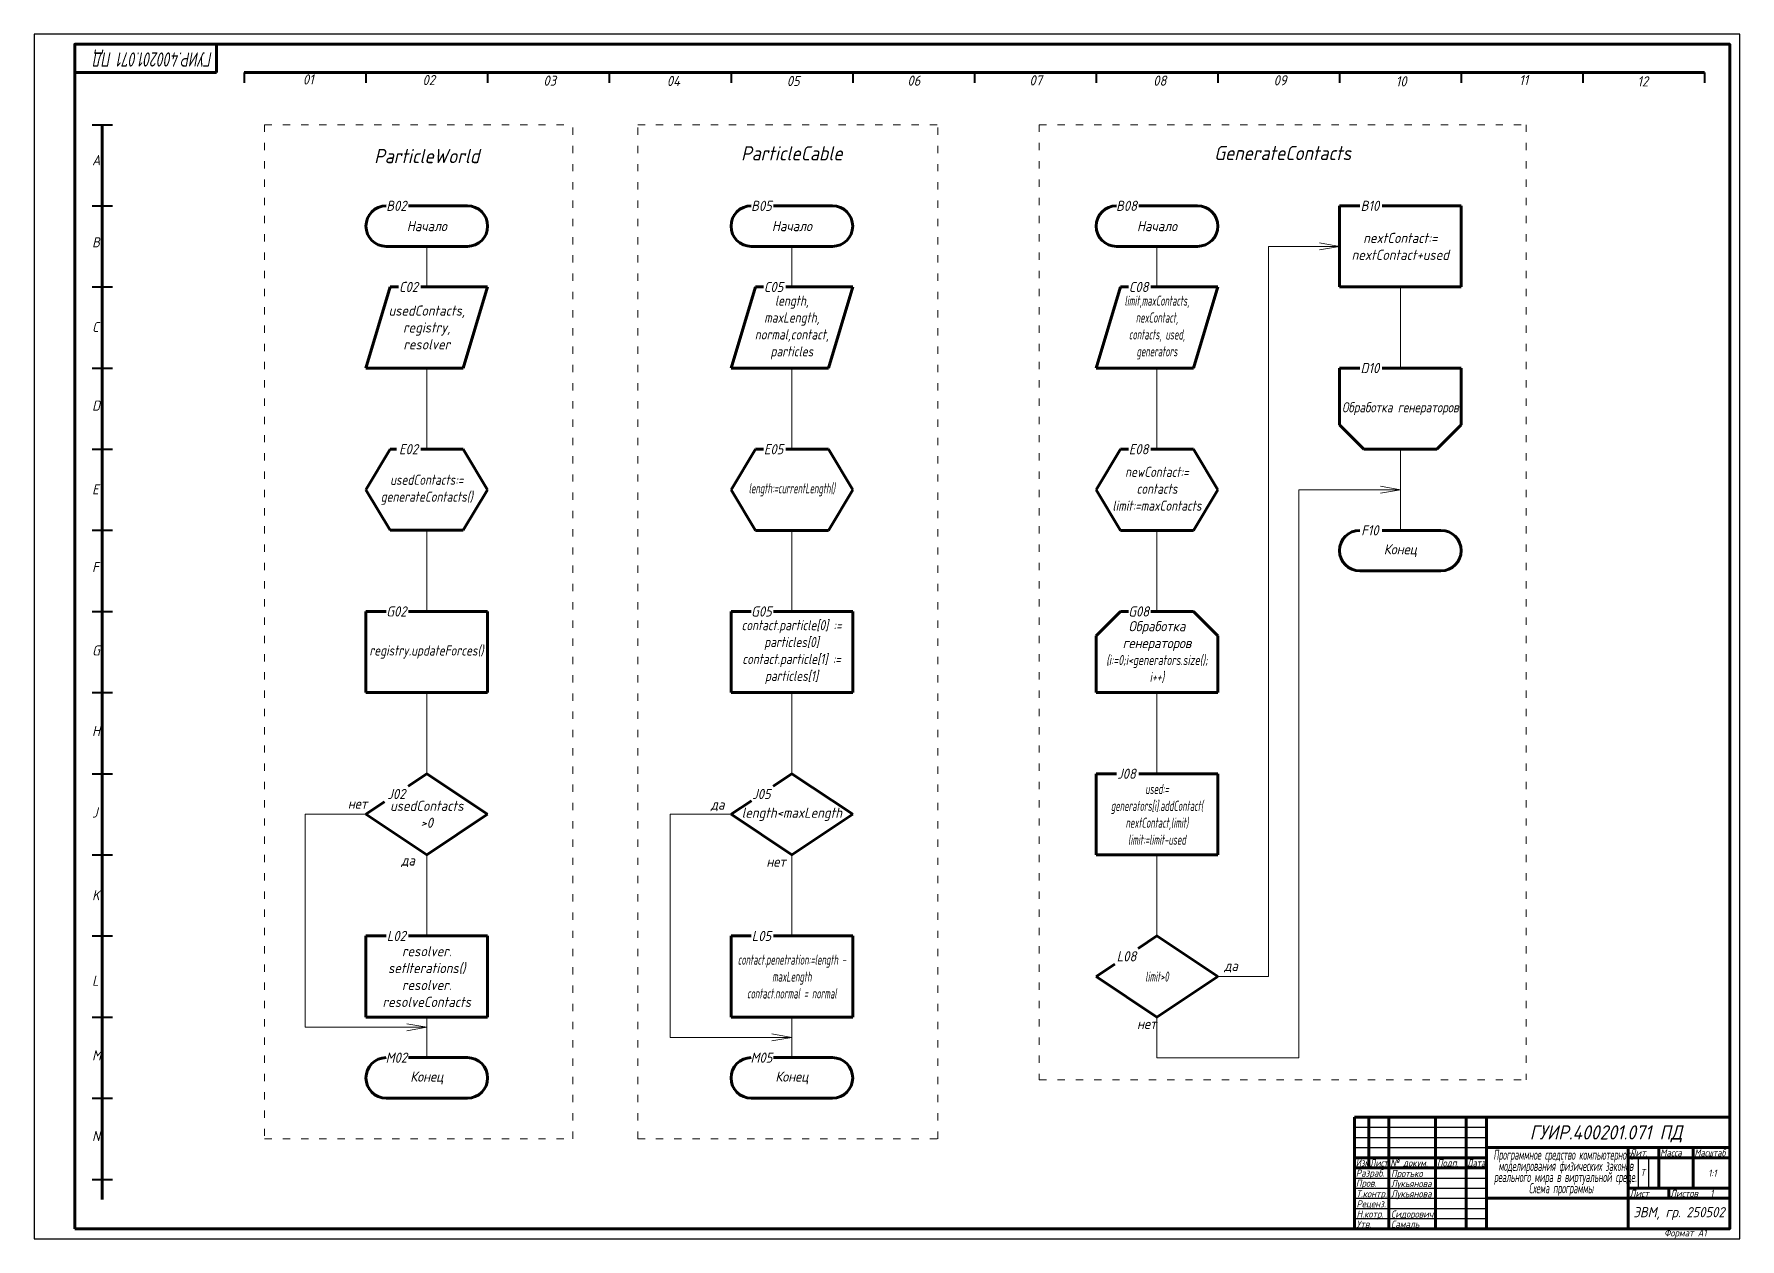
# Model space of a CAD drawing. Header units: millimetres. Extents: x 0 to 841, y 0 to 594.
import ezdxf

# ---------------------------------------------------------------- set-up
doc = ezdxf.new("R2010")
doc.units = ezdxf.units.MM
doc.header["$LTSCALE"] = 0.3
doc.linetypes.add('ACAD_ISO03W100', pattern=[30, 12, -18])
doc.layers.get('Defpoints').update_dxf_attribs({"color": 5})
doc.styles.get("Standard").update_dxf_attribs({"font": 'ISOCPEUI.TTF', "width": 0.9})

msp = doc.modelspace()

# ---------------------------------------------------------------- linework, layer by layer
at = {"lineweight": 20}
for p, q in [((0, 594), (841, 594)), ((0, 0), (0, 594)), ((841, 594), (841, 0)), ((193.6, 489.34), (193.6, 469.35)), ((373.6, 489.34), (373.6, 469.34)), ((553.6, 489.34), (553.6, 469.34)), ((643.6, 489.34), (608.6, 489.34)), ((608.6, 489.34), (608.6, 129.34)), ((643.6, 489.34), (633.75, 491.07)), ((643.6, 489.34), (633.75, 487.6)), ((673.6, 469.34), (673.6, 429.34)), ((193.6, 429.35), (193.6, 389.35)), ((373.6, 429.34), (373.6, 389.34)), ((553.6, 429.34), (553.6, 389.34)), ((673.6, 389.34), (673.6, 349.34)), ((673.6, 369.34), (663.75, 371.07)), ((623.6, 89.34), (623.6, 369.34)), ((623.6, 369.34), (673.6, 369.34)), ((673.6, 369.34), (663.75, 367.6)), ((193.6, 349.35), (193.6, 309.35)), ((373.6, 349.34), (373.6, 309.34)), ((553.6, 349.34), (553.6, 309.34)), ((193.6, 269.35), (193.6, 229.35)), ((373.6, 269.34), (373.6, 229.34)), ((553.6, 269.34), (553.6, 229.34)), ((163.6, 209.35), (133.6, 209.35)), ((133.6, 209.35), (133.6, 104.35)), ((343.6, 209.35), (313.6, 209.35)), ((313.6, 209.35), (313.6, 99.35)), ((193.6, 189.35), (193.6, 149.35)), ((373.6, 189.35), (373.6, 149.35)), ((553.6, 189.34), (553.6, 149.34)), ((608.6, 129.34), (583.6, 129.34)), ((193.6, 109.35), (193.6, 89.35)), ((373.6, 109.35), (373.6, 89.35)), ((553.6, 109.34), (553.6, 89.34)), ((193.6, 104.35), (133.6, 104.35)), ((193.6, 104.35), (183.75, 106.08)), ((193.6, 104.35), (183.75, 102.61)), ((373.6, 99.35), (363.75, 101.08)), ((313.6, 99.35), (373.6, 99.35)), ((373.6, 99.35), (363.75, 97.61)), ((553.6, 89.34), (623.6, 89.34)), ((841, 0), (0, 0))]:
    msp.add_line(p, q, dxfattribs=at)
at = {"lineweight": 100}
for p, q in [((90, 575), (90, 589)), ((20, 575), (90, 575)), ((103.6, 575), (823.6, 575)), ((33.6, 549.34), (33.6, 19.35)), ((213.6, 509.34), (184.6, 509.34)), ((393.6, 509.34), (364.6, 509.34)), ((573.6, 509.34), (544.6, 509.34)), ((643.6, 509.34), (643.6, 469.34)), ((643.6, 509.34), (653.6, 509.34)), ((703.6, 509.34), (664.6, 509.34)), ((703.6, 469.34), (703.6, 509.34)), ((173.6, 489.34), (213.6, 489.34)), ((353.6, 489.34), (393.6, 489.34)), ((533.6, 489.34), (573.6, 489.34)), ((175.6, 469.35), (163.6, 429.35)), ((175.6, 469.35), (179.6, 469.35)), ((190.6, 469.35), (193.6, 469.35)), ((223.6, 469.35), (193.6, 469.35)), ((211.6, 429.35), (223.6, 469.35)), ((355.6, 469.34), (343.6, 429.34)), ((355.6, 469.34), (359.6, 469.34)), ((403.6, 469.34), (370.6, 469.34)), ((391.6, 429.34), (403.6, 469.34)), ((535.6, 469.34), (523.6, 429.34)), ((535.6, 469.34), (539.6, 469.34)), ((583.6, 469.34), (550.6, 469.34)), ((571.6, 429.34), (583.6, 469.34)), ((643.6, 469.34), (703.6, 469.34)), ((163.6, 429.35), (211.6, 429.35)), ((343.6, 429.34), (391.6, 429.34)), ((523.6, 429.34), (571.6, 429.34)), ((643.6, 429.34), (643.6, 401.34)), ((643.6, 429.34), (653.6, 429.34)), ((664.6, 429.34), (703.6, 429.34)), ((703.6, 429.34), (703.6, 401.34)), ((655.6, 389.34), (643.6, 401.34)), ((691.6, 389.34), (703.6, 401.34)), ((175.6, 389.35), (163.6, 369.35)), ((175.6, 389.35), (178.6, 389.35)), ((190.6, 389.35), (193.6, 389.35)), ((211.6, 389.35), (193.6, 389.35)), ((211.6, 389.35), (223.6, 369.35)), ((355.6, 389.34), (343.6, 369.34)), ((355.6, 389.34), (359.6, 389.34)), ((391.6, 389.34), (370.6, 389.34)), ((391.6, 389.34), (403.6, 369.34)), ((535.6, 389.34), (523.6, 369.34)), ((535.6, 389.34), (539.6, 389.34)), ((571.6, 389.34), (550.6, 389.34)), ((571.6, 389.34), (583.6, 369.34)), ((691.6, 389.34), (655.6, 389.34)), ((163.6, 369.35), (175.6, 349.35)), ((223.6, 369.35), (211.6, 349.35)), ((343.6, 369.34), (355.6, 349.34)), ((403.6, 369.34), (391.6, 349.34)), ((523.6, 369.34), (535.6, 349.34)), ((583.6, 369.34), (571.6, 349.34)), ((175.6, 349.35), (211.6, 349.35)), ((355.6, 349.34), (391.6, 349.34)), ((535.6, 349.34), (571.6, 349.34)), ((693.6, 349.34), (664.6, 349.34)), ((653.6, 329.34), (693.6, 329.34)), ((163.6, 309.35), (163.6, 269.35)), ((163.6, 309.35), (173.6, 309.35)), ((184.6, 309.35), (193.6, 309.35)), ((223.6, 309.35), (193.6, 309.35)), ((223.6, 269.35), (223.6, 309.35)), ((343.6, 309.34), (343.6, 269.34)), ((343.6, 309.34), (353.6, 309.34)), ((403.6, 309.34), (364.6, 309.34)), ((403.6, 269.34), (403.6, 309.34)), ((535.6, 309.34), (523.6, 297.34)), ((539.6, 309.34), (535.6, 309.34)), ((571.6, 309.34), (550.6, 309.34)), ((571.6, 309.34), (583.6, 297.34)), ((523.6, 269.34), (523.6, 297.34)), ((583.6, 269.34), (583.6, 297.34)), ((163.6, 269.35), (223.6, 269.35)), ((343.6, 269.34), (403.6, 269.34)), ((523.6, 269.34), (583.6, 269.34)), ((193.6, 229.35), (184.44, 223.24)), ((223.6, 209.35), (193.6, 229.35)), ((373.6, 229.34), (364.4, 223.21)), ((403.6, 209.35), (373.6, 229.35)), ((523.6, 229.34), (523.6, 189.34)), ((523.6, 229.34), (533.6, 229.34)), ((583.6, 229.34), (544.6, 229.34)), ((583.6, 189.34), (583.6, 229.34)), ((163.6, 209.35), (172.75, 215.45)), ((353.63, 216.03), (343.6, 209.35)), ((163.6, 209.35), (193.6, 189.35)), ((193.6, 189.35), (223.6, 209.35)), ((343.6, 209.35), (373.6, 189.35)), ((373.6, 189.35), (403.6, 209.35)), ((523.6, 189.34), (583.6, 189.34)), ((163.6, 149.35), (163.6, 109.35)), ((163.6, 149.35), (173.6, 149.35)), ((184.6, 149.35), (193.6, 149.35)), ((223.6, 149.35), (193.6, 149.35)), ((223.6, 109.35), (223.6, 149.35)), ((343.6, 149.35), (343.6, 109.35)), ((343.6, 149.35), (353.6, 149.35)), ((403.6, 149.35), (364.6, 149.35)), ((403.6, 109.35), (403.6, 149.35)), ((553.6, 149.34), (544.4, 143.2)), ((583.6, 129.34), (553.6, 149.34)), ((532.79, 135.47), (523.6, 129.34)), ((523.6, 129.34), (553.6, 109.34)), ((553.6, 109.34), (583.6, 129.34)), ((163.6, 109.35), (223.6, 109.35)), ((343.6, 109.35), (403.6, 109.35)), ((193.6, 89.35), (184.6, 89.35)), ((213.6, 89.35), (193.6, 89.35)), ((393.6, 89.35), (364.6, 89.35)), ((173.6, 69.35), (213.6, 69.35)), ((353.6, 69.35), (393.6, 69.35))]:
    msp.add_line(p, q, dxfattribs=at)
at = {"lineweight": 40}
for p, q in [((103.6, 575), (103.6, 570)), ((163.6, 575), (163.6, 570)), ((223.6, 575), (223.6, 570)), ((283.6, 575), (283.6, 570)), ((343.6, 575), (343.6, 570)), ((403.6, 575), (403.6, 570)), ((463.6, 575), (463.6, 570)), ((523.6, 575), (523.6, 570)), ((583.6, 575), (583.6, 570)), ((643.6, 575), (643.6, 570)), ((703.6, 575), (703.6, 570)), ((763.6, 575), (763.6, 570)), ((823.6, 575), (823.6, 570)), ((28.6, 549.34), (38.6, 549.34)), ((28.6, 509.35), (38.6, 509.35)), ((28.6, 469.35), (38.6, 469.35)), ((28.6, 429.35), (38.6, 429.35)), ((28.6, 389.35), (38.6, 389.35)), ((28.6, 349.35), (38.6, 349.35)), ((28.6, 309.35), (38.6, 309.35)), ((28.6, 269.35), (38.6, 269.35)), ((28.6, 229.35), (38.6, 229.35)), ((28.6, 189.35), (38.6, 189.35)), ((28.6, 149.35), (38.6, 149.35)), ((28.6, 109.35), (38.6, 109.35)), ((28.6, 69.35), (38.6, 69.35)), ((28.6, 29.35), (38.6, 29.35))]:
    msp.add_line(p, q, dxfattribs=at)
at = {"linetype": 'ACAD_ISO03W100', "lineweight": 20}
for p, q in [((113.6, 549.34), (113.6, 49.35)), ((113.6, 549.34), (265.6, 549.34)), ((265.6, 49.35), (265.6, 549.34)), ((297.6, 49.35), (297.6, 549.34)), ((297.6, 549.34), (445.6, 549.34)), ((445.6, 49.35), (445.6, 549.34)), ((495.6, 549.34), (495.6, 78.35)), ((495.6, 549.34), (735.6, 549.34)), ((735.6, 549.34), (735.6, 78.35)), ((495.6, 78.35), (735.6, 78.35)), ((113.6, 49.35), (265.6, 49.35)), ((297.6, 49.35), (445.6, 49.35))]:
    msp.add_line(p, q, dxfattribs=at)
at = {"color": 7, "linetype": 'Continuous', "lineweight": 100}
for p, q in [((836, 60), (651, 60)), ((651, 5), (651, 60)), ((658, 60), (658, 35)), ((668, 5), (668, 60)), ((691, 60), (691, 5)), ((706, 5), (706, 60)), ((716, 60), (716, 5)), ((716, 45), (836, 45)), ((786, 5), (786, 45)), ((801, 45), (801, 25)), ((818, 25), (818, 45)), ((651, 40), (716, 40)), ((651, 35), (716, 35)), ((786, 40), (836, 40)), ((716, 20), (836, 20)), ((786, 25), (836, 25)), ((806, 20), (806, 25))]:
    msp.add_line(p, q, dxfattribs=at)
at = {"color": 7, "linetype": 'Continuous', "lineweight": -3}
for p, q in [((651, 55), (716, 55)), ((651, 50), (716, 50)), ((651, 45), (716, 45)), ((791, 25), (791, 40)), ((796, 40), (796, 25)), ((651, 30), (716, 30)), ((651, 25), (716, 25)), ((651, 20), (716, 20)), ((651, 15), (716, 15)), ((651, 10), (716, 10))]:
    msp.add_line(p, q, dxfattribs=at)
at = {"color": 7, "linetype": 'Continuous'}
msp.add_line((786, 45), (786, 40), dxfattribs=at)
at = {"color": 7, "linetype": 'Continuous', "lineweight": 100}
msp.add_lwpolyline([(20, 5), (836, 5), (836, 589), (20, 589)], close=True, dxfattribs=at)
at = {"lineweight": 100}
for centre, start, end in [((173.6, 499.34), 90, 270), ((213.6, 499.34), 270, 90), ((353.6, 499.34), 90, 270), ((393.6, 499.34), 270, 90), ((533.6, 499.34), 90, 270), ((573.6, 499.34), 270, 90), ((653.6, 339.34), 90, 270), ((693.6, 339.34), 270, 90), ((173.6, 79.35), 90, 270), ((213.6, 79.35), 270, 90), ((353.6, 79.35), 90, 270), ((393.6, 79.35), 270, 90)]:
    msp.add_arc(centre, 10, start, end, dxfattribs=at)
at = {"layer": 'Defpoints'}
msp.add_lwpolyline([(0, 0), (841, 0), (841, 594), (0, 594)], close=True, dxfattribs=at)

# ---------------------------------------------------------------- texts
at = {"lineweight": 20, "width": 0.9}
for s, p in [('01', (132.51, 569.15)), ('02', (191.5, 568.85)), ('03', (251.12, 568.55)), ('04', (311.95, 568.39)), ('05', (371.11, 568.39)), ('06', (430.6, 568.56)), ('07', (490.75, 568.72)), ('08', (551.79, 568.56)), ('09', (611.16, 568.73)), ('10', (671.37, 568.24)), ('11', (732.17, 568.81)), ('12', (790.47, 568.2)), ('A', (28.6, 529.35)), ('B', (28.6, 488.86)), ('C', (28.6, 447.09)), ('D', (28.6, 408.35)), ('E', (28.6, 367.05)), ('F', (28.6, 328.77)), ('G', (28.6, 287.62)), ('H', (28.6, 247.92)), ('J', (28.6, 207.73)), ('K', (28.6, 166.95)), ('L', (28.6, 124.77)), ('M', (28.6, 88.01)), ('N', (28.6, 48.25))]:
    msp.add_text(s, height=5, dxfattribs=at).set_placement(p)
at = {"lineweight": 100, "width": 0.9}
for s, p in [('нет', (154.67, 212.06)), ('да', (181, 184.09))]:
    msp.add_text(s, height=5, dxfattribs=at).set_placement(p)
at = {"color": 7, "linetype": 'Continuous', "lineweight": -3}
for s, width, p in [('Лит.', 0.9, (786.67, 40.7)), ('Масса', 0.9, (801.67, 40.7)), ('Масштаб', 0.8, (818.67, 40.7)), ('Изм.', 0.7, (651.67, 35.7)), ('Разраб.', 0.9, (651.67, 30.7)), ('Лист', 0.75, (658.67, 35.7)), ('№ докум.', 0.9, (668.67, 35.7)), ('Подп.', 0.9, (691.67, 35.7)), ('Дата', 0.75, (706.67, 35.7)), ('Пров.', 0.9, (651.67, 25.7)), ('Лист', 0.9, (786.67, 20.7)), ('Листов   1', 0.9, (806.67, 20.7))]:
    msp.add_text(s, height=3.5, dxfattribs=dict(at, width=width)).set_placement(p)
at = {"width": 0.9}
msp.add_text('Т', height=3.5, dxfattribs=at).set_placement((792, 31))
at = {"color": 7, "linetype": 'Continuous', "lineweight": 70, "width": 0.9}
msp.add_text('Формат А1', height=3.5, dxfattribs=at).set_placement((803.66, 1.2))
at = {"lineweight": 20, "insert": (88, 578), "char_height": 7, "attachment_point": 1, "rotation": 180}
msp.add_mtext_dynamic_manual_height_columns('{\\fISOCPEUR|b0|i1|c204|p34;\\W0.7;ГУИР\\fISOCPEUR|b0|i1|c0|p34;.400201.071 \\fISOCPEUR|b0|i1|c204|p34;ПД}', width=82.6703, gutter_width=65, heights=[18.35], dxfattribs=at)
at = {"lineweight": 20, "char_height": 7}
for s, width, gutter_width, insert, attachment_point in [('ParticleCable', 40, 35, (373.6, 535.23), 5), ('GenerateContacts', 40, 35, (615.6, 535.36), 5), ('\\pi21.38864;{\\fISOCPEUR|b0|i1|c204|p34;ГУИР}.400201.071 {\\fISOCPEUR|b0|i1|c204|p34;ПД}', 120, 65, (716, 56), 1)]:
    msp.add_mtext_dynamic_manual_height_columns(s, width=width, gutter_width=gutter_width, heights=[0], dxfattribs=dict(at, insert=insert, attachment_point=attachment_point))
at = {"lineweight": 100, "attachment_point": 5}
for s, width, insert, char_height in [('ParticleWorld', 40, (193.6, 533.87), 7), ('B02', 40, (178.6, 509.34), 5), ('B05', 40, (358.6, 509.34), 5), ('B08', 40, (538.6, 509.34), 5), ('B10', 40, (658.6, 509.34), 5), ('{\\fISOCPEUR|b0|i1|c204|p34;Начало}', 40, (193.6, 499.34), 5), ('{\\fISOCPEUR|b0|i1|c204|p34;Начало}', 40, (373.6, 499.34), 5), ('{\\fISOCPEUR|b0|i1|c204|p34;Начало}', 40, (553.6, 499.34), 5), ('nextContact:= nextContact+used', 60, (673.6, 489.34), 5), ('C02', 40, (184.6, 469.35), 5), ('C05', 40, (364.6, 469.34), 5), ('C08', 40, (544.6, 469.34), 5), ('{\\W0.8;length, maxLength, normal,contact,\\Pparticles}', 36, (373.6, 449.34), 5), ('{\\W0.6;limit,maxContacts,\\PnexContact,\\Pcontacts, used,\\Pgenerators}', 60, (553.6, 449.34), 5), ('usedContacts,\\Pregistry,\\Presolver', 36, (193.6, 449.35), 5), ('D10', 40, (658.6, 429.34), 5), ('{\\fISOCPEUR|b0|i1|c204|p34;\\W0.8;Обработка генераторов}', 60, (673.6, 409.34), 5), ('E02', 40, (184.6, 389.35), 5), ('E05', 40, (364.6, 389.34), 5), ('E08', 40, (544.6, 389.34), 5), ('{\\W0.8;newContact:=\\Pcontacts\\Plimit:=maxContacts}', 60, (553.6, 369.84), 5), ('{\\W0.8;usedContacts:=\\PgenerateContacts()}', 36, (193.6, 369.35), 5), ('{\\W0.6;length:=currentLength()}', 36, (373.6, 369.34), 5), ('F10', 40, (658.6, 349.34), 5), ('{\\fISOCPEUR|b0|i1|c204|p34;Конец}', 40, (673.6, 339.34), 5), ('G02', 40, (178.6, 309.35), 5), ('G05', 40, (358.6, 309.34), 5), ('G08', 40, (544.6, 309.34), 5), ('{\\W0.8;contact.particle[0] := particles[0]\\Pcontact.particle[1] := particles[1]}', 59.7022, (373.45, 289.34), 5), ('{\\fISOCPEUR|b0|i1|c204|p34;Обработка} {\\fISOCPEUR|b0|i1|c204|p34;генераторов}\\P{\\W0.7;(i:=0;i<generators.size();\\Pi++)}', 60, (553.6, 289.34), 5), ('{\\W0.8;registry.updateForces()}', 59.7022, (193.45, 289.35), 5), ('J08', 40, (538.6, 229.34), 5), ('J02', 40, (178.6, 219.35), 5), ('J05', 40, (358.6, 219.35), 5), ('{\\W0.6;used:=\\Pgenerators[i].addContact(\\PnextContact,limit)\\Plimit:=limit-used}', 60, (553.6, 209.34), 5), ('usedContacts\\P>0', 60, (193.6, 209.35), 5), ('{\\fISOCPEUR|b0|i1|c204|p34;да}', 40, (336.99, 213.75), 5), ('length<maxLength', 60, (373.6, 209.35), 5), ('{\\fISOCPEUR|b0|i1|c204|p34;нет}', 40, (365.81, 185.98), 5), ('L02', 40, (178.6, 149.35), 5), ('L05', 40, (358.6, 149.35), 5), ('resolver.\\PsetIterations()\\Presolver.\\PresolveContacts', 60, (193.6, 129.35), 5), ('{\\W0.6;contact.penetration:=length - maxLength\\Pcontact.normal = normal}', 60, (373.6, 129.35), 5), ('L08', 40, (538.6, 139.34), 5), ('{\\fISOCPEUR|b0|i1|c204|p34;да}', 40, (590.13, 134.22), 5), ('{\\W0.6;limit>0}', 60, (553.6, 129.34), 5), ('{\\fISOCPEUR|b0|i1|c204|p34;нет}', 40, (548.56, 106.01), 5), ('M02', 40, (178.6, 89.35), 5), ('M05', 40, (358.6, 89.35), 5), ('{\\fISOCPEUR|b0|i1|c204|p34;Конец}', 40, (193.6, 79.35), 5), ('{\\fISOCPEUR|b0|i1|c204|p34;Конец}', 40, (373.6, 79.35), 5)]:
    msp.add_mtext_dynamic_manual_height_columns(s, width=width, gutter_width=35, heights=[0], dxfattribs=dict(at, insert=insert, char_height=char_height))
at = {"insert": (716, 44), "char_height": 5, "attachment_point": 1, "line_spacing_factor": 0.66}
msp.add_mtext_dynamic_manual_height_columns('\\pi3.50379;{\\fISOCPEUR|b0|i1|c204|p34;\\W0.5;Программное средство\\fISOCPEUR|b0|i1|c0|p34; \\fISOCPEUR|b0|i1|c204|p34;компьютерного \\P\\pi6.00379;моделирования физических законов \\P\\pi3.78788;реального мира в виртуальной среде.\\fISOCPEUR|b0|i1|c0|p34;\\P\\pi21.00379;\\fISOCPEUR|b0|i1|c204|p34;Схема\\fISOCPEUR|b0|i1|c0|p34; \\fISOCPEUR|b0|i1|c204|p34;программы}', width=70, gutter_width=20, heights=[0], dxfattribs=at)
at = {"char_height": 3.5, "attachment_point": 1}
for s, width, insert in [('{\\fISOCPEUR|b0|i1|c204|p34;Протько}', 23, (669, 34)), ('\\pi9;\\P\\pi7.35341;1:1', 18, (818, 40)), ('{\\fISOCPEUR|b0|i1|c204|p34;Лукьянова}', 23, (669, 29)), ('{\\fISOCPEUR|b0|i1|c204|p34;Реценз}.', 17, (652, 19)), ('\\pi0.86364;{\\fISOCPEUR|b0|i1|c204|p34;Т}.{\\fISOCPEUR|b0|i1|c204|p34;контр}.', 17, (651, 24)), ('{\\fISOCPEUR|b0|i1|c204|p34;Лукьянова}', 23, (669, 24)), ('{\\fISOCPEUR|b0|i1|c204|p34;Утв}.', 17, (652, 9)), ('{\\fISOCPEUR|b0|i1|c204|p34;Н}.{\\fISOCPEUR|b0|i1|c204|p34;котр}.', 17, (652, 14)), ('{\\fISOCPEUR|b0|i1|c204|p34;Сидорович}', 23, (669, 14)), ('{\\fISOCPEUR|b0|i1|c204|p34;Самаль}', 23, (669, 9))]:
    msp.add_mtext_dynamic_manual_height_columns(s, width=width, gutter_width=15, heights=[0], dxfattribs=dict(at, insert=insert))
at = {"lineweight": 40, "insert": (811, 12.5), "char_height": 5, "attachment_point": 5}
msp.add_mtext_dynamic_manual_height_columns('{\\fISOCPEUR|b0|i1|c204|p34;ЭВМ}, {\\fISOCPEUR|b0|i1|c204|p34;гр}. 250502', width=50, gutter_width=25, heights=[0], dxfattribs=at)

doc.saveas('drawing.dxf')
